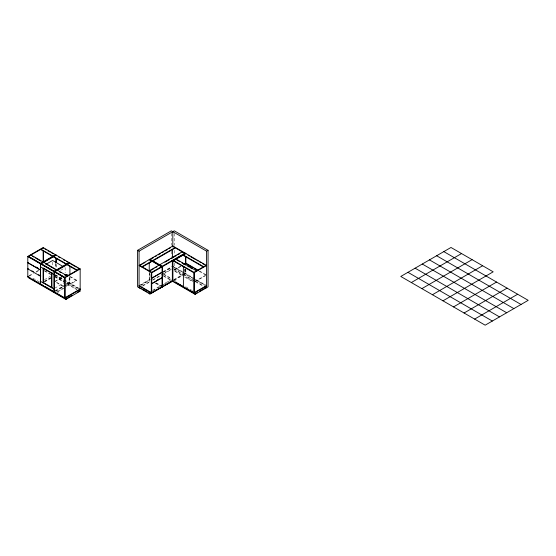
<?xml version="1.0" encoding="UTF-8"?>
<svg xmlns="http://www.w3.org/2000/svg" width="556" height="556" viewBox="0 0 556 556"><rect width="100%" height="100%" fill="white"/><g stroke="black" fill="none" stroke-linecap="round" stroke-linejoin="round"><path stroke-width="0.42" stroke-dasharray="2.78 2.08" d="M28.87 275.873L33.374 273.267M36.376 271.536L38.628 270.23M29.246 276.089L33.374 273.705M36.008 272.19L39.01 270.452M44.397 279.689L50.36 276.249M60.68 270.292L65.149 267.707L65.149 272.829M44.258 281.287L51.013 277.381M44.633 281.503L50.645 278.035M44.265 282.156L51.02 278.257M54.78 276.089L56.281 275.22M61.535 277.451L54.891 281.287L64.76 286.986M61.535 277.889L54.891 281.725L64.058 287.014M54.717 288.23L63.662 283.067M54.877 290.885L65.393 284.818M66.143 284.387L69.152 282.65L69.152 276.798M55.259 291.108L69.528 282.872M55.642 291.33L69.91 283.087L69.91 276.395M66.24 286.131L76.575 280.161L76.575 280.606L64.76 287.424M56.74 291.956L64.093 287.716M57.852 291.754L63.738 288.355M139.069 285.562L149.995 279.251L149.995 273.392M163.089 271.689L172.826 266.067L182.18 271.474M140.55 285.138L150.342 279.487M163.089 272.127L171.324 267.373M140.932 285.36L149.842 280.217M163.534 272.308L170.678 268.187M142.781 285.562L151.823 280.342M152.566 279.904L171.324 269.083M142.419 286.208L149.842 281.92M152.817 280.203L160.983 275.491M163.534 274.018L170.678 269.889M180.825 266.032L173.625 270.188L183.793 276.061M180.825 266.47L173.625 270.626L183.793 276.499M152.587 290.371L171.151 279.654M152.969 290.593L162.623 285.019M163.36 284.589L169.302 281.162M173.826 279.619L183.563 273.997M173.514 280.287L183.654 274.435M184.043 274.212L185.482 273.378L205.852 285.138M174.341 280.245L185.864 273.601L185.864 269.417M205.477 275.283L193.961 281.927L184.522 276.478M195.399 281.538L205.477 275.72M199.66 271.092L206.2 274.866M198.937 271.113L205.47 274.886M182.896 271.891L185.058 273.135L184.682 273.35L184.682 269.173M172.826 266.512L206.575 285.999M173.945 267.596L182.194 272.357M182.945 272.787L204.698 285.353M173.569 268.645L183.327 274.275M184.071 274.713L194.579 280.773M195.323 281.204L202.829 285.534M173.945 269.299L182.194 274.066M182.945 274.497L203.197 286.187M184.522 276.916L193.238 281.948M163.228 273.781L170.727 278.111M173.729 279.842L176.725 281.579M185.732 286.771L193.231 291.108M163.596 274.435L171.095 278.764M163.228 275.484L170.727 279.821M163.596 276.137L170.344 280.036M156.472 282.99L161.511 285.895M155.374 282.795L161.136 286.118M155.374 283.233L160.754 286.333M70.23 276.499L76.575 280.161M69.521 276.534L76.575 280.606M55.524 274.782L63.794 279.557M64.51 279.967L80.161 289.009M54.988 274.907L80.161 289.447M54.606 275.13L77.562 288.383M54.815 276.235L63.676 281.35M44.619 270.633L50.54 274.052M54.988 276.617L65.351 282.601M66.094 283.032L77.201 289.44M44.237 270.848L50.902 274.699M54.606 276.832L76.818 289.662M32.957 278.222L39.622 282.073M57.393 292.331L58.873 293.186M185.482 268.708L185.482 273.816M185.099 269.34L185.099 273.601M185.058 268.951L185.058 273.573M174.299 233.367L174.299 245.265M174.299 250.367L174.299 255.461M174.299 263.113L174.299 267.36M171.345 233.367L171.345 245.265M171.345 251.215L171.345 256.316M149.62 272.781L149.62 279.904M149.237 272.162L149.237 279.689M69.528 277.013L69.528 283.31M56.281 264.35L56.281 268.527M55.899 264.128L55.899 268.312M55.899 274.998L55.899 275.442M55.524 263.071L55.524 267.255M52.598 262.168L52.598 266.428"/><path stroke-width="0.83" d="M27.8 256.559L28.182 256.337L65.101 277.652L64.718 277.875L27.8 256.559L27.8 276.951L66.282 299.163L65.9 297.245M28.182 262.432L27.8 262.647L40.456 269.959M28.182 262.529L27.8 262.745L40.456 270.056L40.838 269.736M27.8 268.937L28.182 268.618M55.524 254.711L40.498 263.377L40.539 284.304M55.899 254.926L40.456 263.871L40.456 284.255L40.922 284.088L38.607 282.747M40.539 263.919L40.922 263.697M45.891 264.336L52.598 260.465L62.939 266.428M27.8 276.951L28.182 276.728M29.253 277.791L28.877 278.007L65.9 299.385L80.161 291.149L80.161 268.937L43.139 247.559L28.12 256.233L65.142 277.604L80.161 268.937M40.838 276.026L40.456 276.242L27.8 268.84M69.152 262.578L54.127 271.252L54.085 292.122M54.085 271.738L69.528 262.793M54.551 271.564L54.168 271.787L54.168 292.171M65.226 275.317L66.699 274.462L68.819 275.686M79.779 268.715L64.76 277.388L64.718 298.266L65.101 298.044M172.277 281.148L149.995 294.013L137.589 286.847L137.589 250.311L171.345 230.823L206.575 251.159L208.055 250.311L208.055 286.847L195.1 294.326L171.846 280.905M137.589 250.311L139.069 251.159L174.299 230.823L208.055 250.311M58.769 294.388L65.142 298.12L80.161 289.447M66.65 298.516L71.905 295.479M77.152 292.449L78.653 291.587M140.849 264.899L142.246 264.093M143.643 263.28L145.04 262.474M151.489 258.748L153.734 257.456M155.235 256.594L156.729 255.725M158.224 254.863L160.469 253.564M161.97 252.702L163.464 251.84M164.958 250.971L167.203 249.679M168.704 248.817L170.199 247.948M149.154 270.869L158.94 265.219M159.697 264.781L182.146 251.819L182.146 252.257M150.551 270.501L154.047 268.478M155.444 267.672L156.841 266.866M164.937 262.196L169.427 259.603M170.921 258.735L176.162 255.711M177.656 254.85L179.901 253.557M185.058 253.063L151.301 272.551L151.301 293.061L172.339 281.308L172.339 260.917L171.957 260.701M172.339 260.917L151.725 272.815L151.725 293.207M172.707 260.632L185.482 253.307M172.061 260.688L172.443 260.903L185.482 253.376M151.725 278.174L162.192 272.134M162.192 272.231L151.725 278.271L151.343 277.958M139.827 285.999L139.445 287.925L141.28 288.543M183.702 264.371L185.864 263.12L198.207 270.251M184.418 264.392L185.864 263.558L193.127 267.756M157.327 280.057L158.821 279.195M183.751 266.512L183.369 266.727L183.41 287.139L183.793 286.924M183.41 266.755L183.793 266.532M149.995 291.865L149.62 293.79L149.995 293.575L148.542 292.734M151.684 292.4L151.301 292.623L139.069 285.562M139.069 285.999L151.301 293.061L153.588 291.691M155.082 290.83L156.577 289.968M158.071 289.106L160.316 287.813M164.771 285.235L168.364 283.164M170.518 281.92L171.957 281.086L172.443 281.343L172.443 260.903M151.301 293.061L154.818 291.031M156.229 290.218L157.633 289.405M159.037 288.592L163.353 286.104L161.893 286.896L162.276 287.118L162.276 266.727L149.62 259.395M164.847 285.242L172.332 280.919M139.445 265.705L139.445 265.268L151.684 272.329L151.684 272.767L139.069 265.483L172.826 245.995L206.575 265.483L193.919 272.815L172.909 260.688L172.909 281.079L173.284 280.856M206.575 285.562L194.343 292.623L193.961 292.4M206.575 285.999L193.919 293.207L193.961 272.329L206.2 265.268L206.2 265.705M195.1 293.888L197.241 292.651M199.389 291.413L205.817 287.702L206.2 287.925L205.817 285.999M411.322 282.552L461.536 253.564M421.872 288.64L472.086 259.652M432.422 294.729L482.629 265.74M442.972 300.817L493.179 271.828L450.985 247.469L400.779 276.457L485.166 325.177L528.2 300.33L443.813 251.611M453.515 306.912L496.557 282.059M464.065 313L507.1 288.154M474.615 319.088L517.65 294.242M436.641 255.753L521.028 304.473M429.468 259.895L513.855 308.615M422.296 264.037L506.683 312.757M415.123 268.18L499.51 316.899M407.951 272.315L492.338 321.041M188.039 255.218L189.492 256.059M190.944 256.9L195.302 259.416M196.755 260.25L198.207 261.091M199.66 261.932L201.112 262.773M202.565 263.607L204.747 264.865M194.579 268.59L196.032 269.431M176.155 259.124L196.49 270.869M176.884 259.986L179.79 261.661M181.965 262.918L185.6 265.017M187.775 266.275L189.228 267.116M190.68 267.95L192.133 268.791M173.243 260.368L194.343 272.551L194.343 293.061L189.978 290.545M149.995 259.179L162.234 266.241L162.192 287.167M161.81 266.56L162.192 266.776M175.529 282.149L183.751 286.896M186.045 288.223L190.548 290.823M192.049 291.691L194.301 292.991L194.301 272.6M175.425 282.142L182.702 286.34M184.154 287.181L185.614 288.022M187.066 288.863L188.519 289.704M172.909 281.079L195.483 294.11L195.483 292.4M161.81 277.375L162.192 277.59L151.725 283.636L151.343 283.414M161.81 277.472L162.192 277.687L151.725 283.734L151.343 283.511M142.732 289.377L147.09 291.893M45.015 249.081L46.516 249.95M48.018 250.812L50.269 252.111M51.771 252.98L53.272 253.849M58.429 256.823L59.853 257.65M63.433 259.715L64.857 260.542M66.289 261.362L67.721 262.189M70.612 263.864L76.255 267.116M77.666 267.929L79.077 268.75M56.663 269.785L43.792 262.356L43.792 262.793M57.421 270.223L67.29 275.929M32.526 256.295L34.027 257.157M35.528 258.026L40.783 261.056M45.939 264.037L55.232 269.403M59.534 271.884L60.945 272.697M64.475 274.733L65.886 275.547M60.528 275.38L61.938 276.2M79.779 288.786L80.161 289.009L65.142 297.682L64.76 297.46M43.632 268.2L52.327 273.218M40.539 266.852L54.085 274.671M79.404 289.447L79.779 291.372L79.404 291.149M36.369 267.158L37.857 268.02M36.369 267.255L37.857 268.117M31.9 270.862L33.395 271.724M38.607 274.733L40.095 275.595M42.895 282.267L52.327 287.737M40.539 281.371L54.085 289.19M28.12 276.742L30.413 278.021M31.873 278.91L37.127 281.941M41.596 284.526L43.771 285.735M45.196 286.555L57.344 293.617M206.575 251.159L206.575 287.702M195.1 292.623L195.1 294.326M185.864 253.96L185.864 253.522L173.625 260.59L173.625 261.028M185.864 256.872L185.864 263.558M185.482 256.65L185.482 263.6M184.682 253.717L184.682 253.279L172.443 246.218L172.443 246.655M172.826 231.671L172.826 246.968M172.443 249.561L172.443 257.928M161.469 267.116L161.469 266.678L149.237 259.617L149.237 260.055M149.995 292.303L149.995 294.013M149.237 262.96L149.237 271.321M139.069 251.159L139.069 287.702M69.91 263.454L69.91 263.016L54.891 271.689L54.891 272.127M69.91 266.359L69.91 274.727M66.699 274.462L66.699 274.9M65.9 297.682L65.9 299.385M65.142 277.604L65.142 298.12M56.281 255.586L56.281 255.148L41.262 263.822L41.262 264.26M56.281 258.491L56.281 262.675M55.899 258.276L55.899 262.453M43.514 248.219L43.514 247.774L28.495 256.448L28.495 256.886M43.514 250.283L43.514 261.994M43.465 268.103L43.465 282.622L43.083 282.837L43.083 268.319M43.139 250.902L43.139 261.779M43.034 262.356L43.034 261.918L31.025 254.989L31.025 255.426M51.923 272.982L51.541 273.204L51.541 287.723L51.923 287.501L51.923 272.982M151.767 261.077L141.982 266.727L141.982 267.165L151.767 261.515L151.767 261.077M174.973 247.677L152.525 260.639L152.525 261.077L174.973 248.115L174.973 247.677M203.663 266.727L183.327 254.989L183.327 255.426L203.663 267.165L203.663 266.727M52.987 256.17L40.984 249.241L40.984 249.679L52.987 256.608L52.987 256.17M66.616 264.037L53.751 256.608L53.751 257.046L66.616 264.475L66.616 264.037M77.249 270.174L67.38 264.475L67.38 264.913L77.249 270.612L77.249 270.174"/></g></svg>
